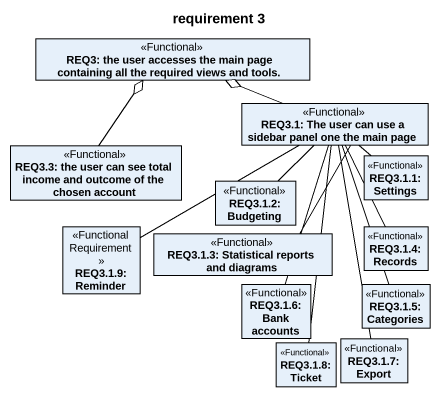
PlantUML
@startuml
title requirement 3
hide circle
hide empty members
class "REQ3: the user accesses the main page containing all the required views and tools." as REQ3_the_user_accesses_the <<Functional>>
class "REQ3.1: The user can use a sidebar panel one the main page" as REQ3_1_The_user_can_use_a <<Functional>>
class "REQ3.3: the user can see total income and outcome of the chosen account" as REQ3_3_the_user_can_see <<Functional>>
class "REQ3.1.1: Settings" as REQ3_1_1_Settings <<Functional>>
class "REQ3.1.2: Budgeting" as REQ3_1_2_Budgeting <<Functional>>
class "REQ3.1.9: Reminder" as REQ3_1_9_Reminder <<FunctionalRequirement>>
class "REQ3.1.3: Statistical reports and diagrams" as REQ3_1_3_Statistical <<Functional>>
class "REQ3.1.4: Records" as REQ3_1_4_Records <<Functional>>
class "REQ3.1.6: Bank accounts" as REQ3_1_6_Bank_accounts <<Functional>>
class "REQ3.1.5: Categories" as REQ3_1_5_Categories <<Functional>>
class "REQ3.1.8: Ticket" as REQ3_1_8_Ticket <<Functional>>
class "REQ3.1.7: Export" as REQ3_1_7_Export <<Functional>>
REQ3_1_The_user_can_use_a -left-o REQ3_the_user_accesses_the
REQ3_1_The_user_can_use_a -- REQ3_1_1_Settings
REQ3_1_The_user_can_use_a -- REQ3_1_2_Budgeting
REQ3_1_The_user_can_use_a -left- REQ3_1_9_Reminder
REQ3_1_The_user_can_use_a -- REQ3_1_3_Statistical
REQ3_1_The_user_can_use_a -- REQ3_1_4_Records
REQ3_1_The_user_can_use_a -- REQ3_1_6_Bank_accounts
REQ3_1_The_user_can_use_a -- REQ3_1_5_Categories
REQ3_1_The_user_can_use_a -- REQ3_1_8_Ticket
REQ3_1_The_user_can_use_a -- REQ3_1_7_Export
REQ3_3_the_user_can_see -up-o REQ3_the_user_accesses_the
@enduml
